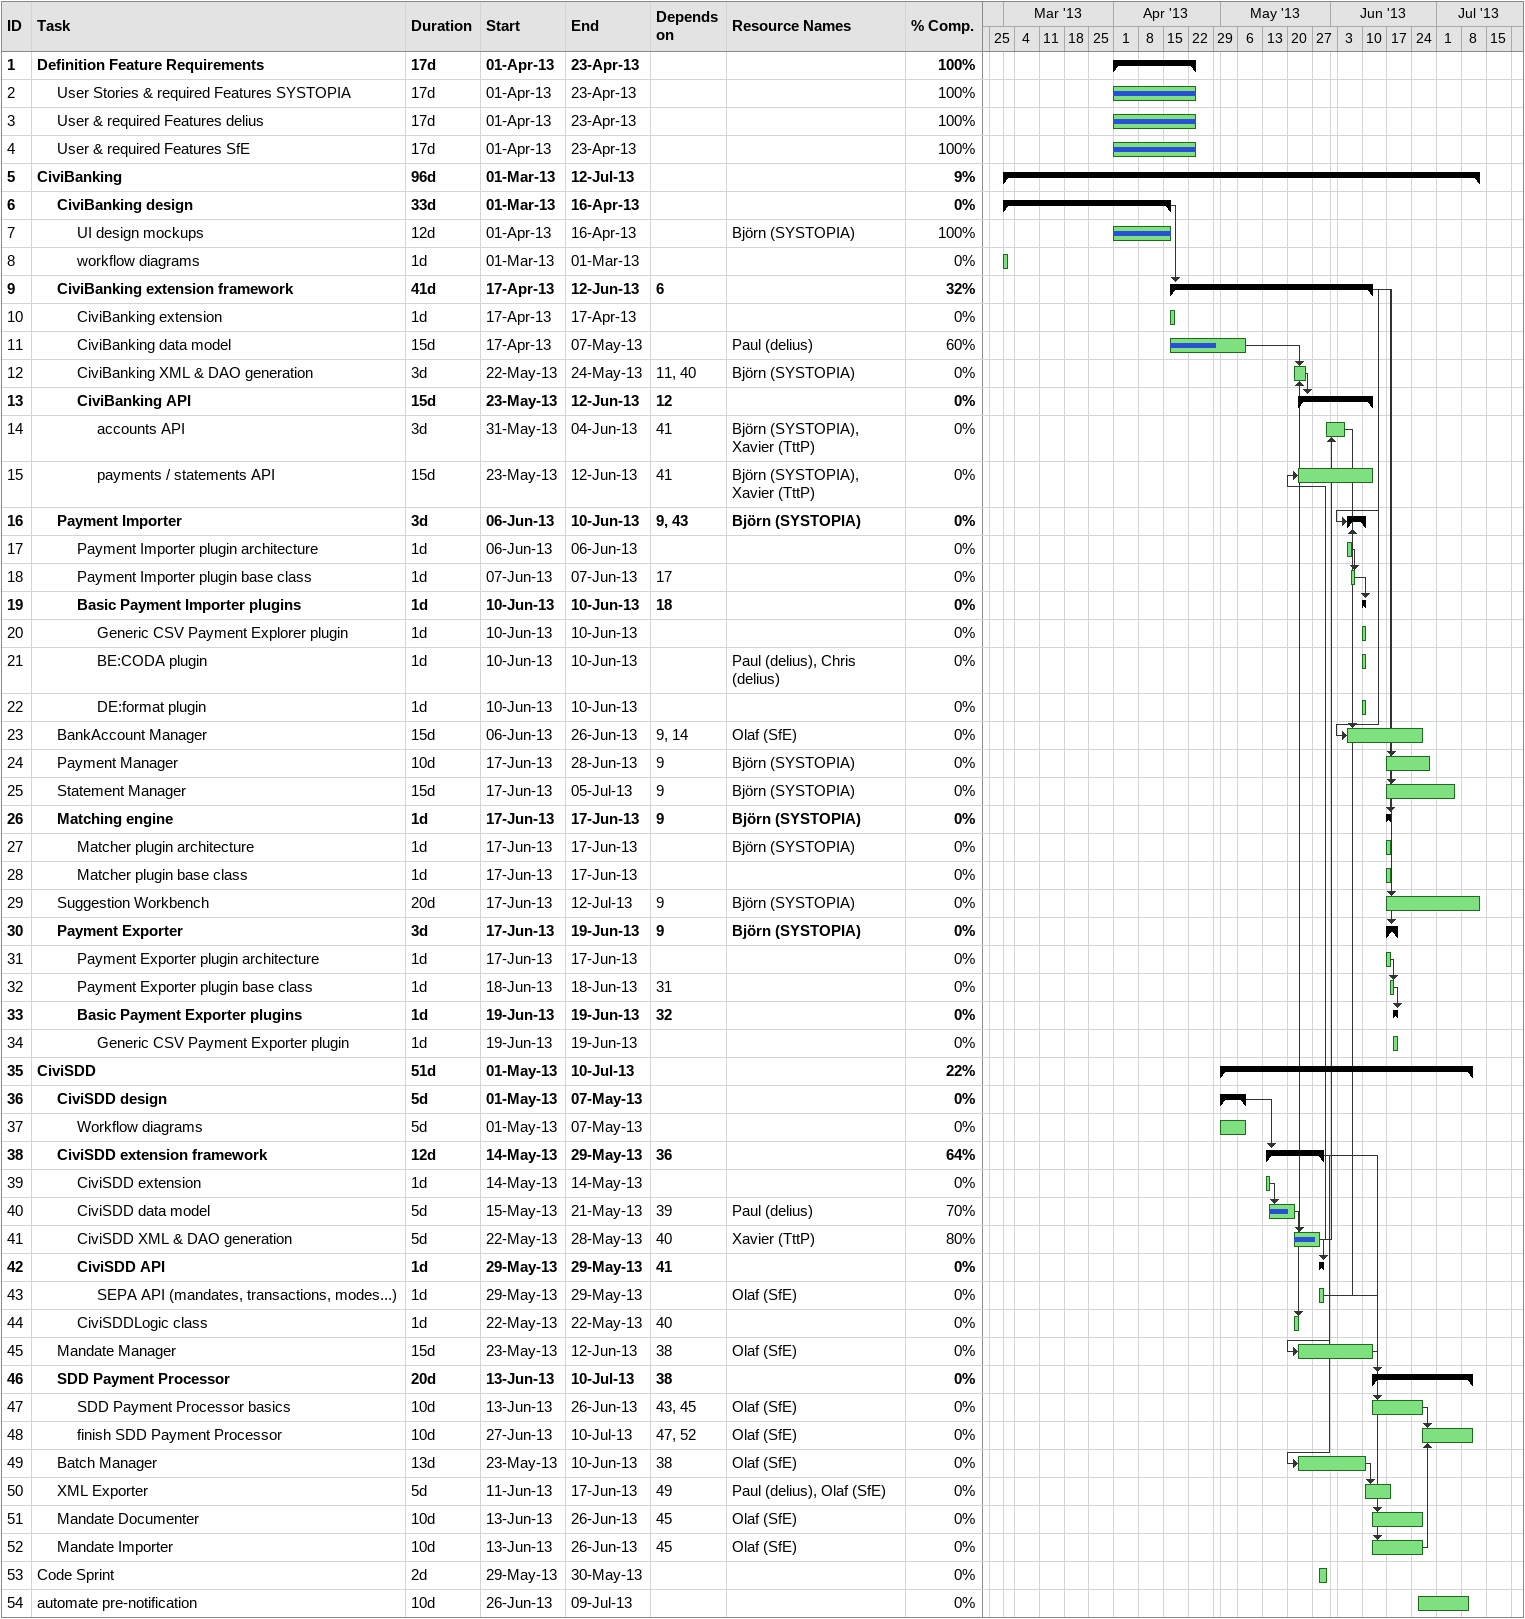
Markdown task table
| ID | Level | Task | Duration | Start | Finish | Predecessors | Resources | % complete |
|---|---|---|---|---|---|---|---|---|
| 1 | 1 | **Definition Feature Requirements** | 17d | 2013-04-01 | 2013-04-23 |  |  | 100 |
| 2 | 2 | User Stories & required Features SYSTOPIA | 17d | 2013-04-01 | 2013-04-23 |  |  | 100 |
| 3 | 2 | User & required Features delius | 17d | 2013-04-01 | 2013-04-23 |  |  | 100 |
| 4 | 2 | User & required Features SfE | 17d | 2013-04-01 | 2013-04-23 |  |  | 100 |
| 5 | 1 | **CiviBanking** | 96d | 2013-03-01 | 2013-07-12 |  |  | 9 |
| 6 | 2 | **CiviBanking design** | 33d | 2013-03-01 | 2013-04-16 |  |  | 0 |
| 7 | 3 | UI design mockups | 12d | 2013-04-01 | 2013-04-16 |  | Björn (SYSTOPIA) | 100 |
| 8 | 3 | workflow diagrams | 1d | 2013-03-01 | 2013-03-01 |  |  | 0 |
| 9 | 2 | **CiviBanking extension framework** | 41d | 2013-04-17 | 2013-06-12 | 6 |  | 32 |
| 10 | 3 | CiviBanking extension | 1d | 2013-04-17 | 2013-04-17 |  |  | 0 |
| 11 | 3 | CiviBanking data model | 15d | 2013-04-17 | 2013-05-07 |  | Paul (delius) | 60 |
| 12 | 3 | CiviBanking XML & DAO generation | 3d | 2013-05-22 | 2013-05-24 | 11, 40 | Björn (SYSTOPIA) | 0 |
| 13 | 3 | **CiviBanking API** | 15d | 2013-05-23 | 2013-06-12 | 12 |  | 0 |
| 14 | 4 | accounts API | 3d | 2013-05-31 | 2013-06-04 | 41 | Björn (SYSTOPIA), Xavier (TttP) | 0 |
| 15 | 4 | payments / statements API | 15d | 2013-05-23 | 2013-06-12 | 41 | Björn (SYSTOPIA), Xavier (TttP) | 0 |
| 16 | 2 | **Payment Importer** | 3d | 2013-06-06 | 2013-06-10 | 9, 43 | Björn (SYSTOPIA) | 0 |
| 17 | 3 | Payment Importer plugin architecture | 1d | 2013-06-06 | 2013-06-06 |  |  | 0 |
| 18 | 3 | Payment Importer plugin base class | 1d | 2013-06-07 | 2013-06-07 | 17 |  | 0 |
| 19 | 3 | **Basic Payment Importer plugins** | 1d | 2013-06-10 | 2013-06-10 | 18 |  | 0 |
| 20 | 4 | Generic CSV Payment Explorer plugin | 1d | 2013-06-10 | 2013-06-10 |  |  | 0 |
| 21 | 4 | BE:CODA plugin | 1d | 2013-06-10 | 2013-06-10 |  | Paul (delius), Chris (delius) | 0 |
| 22 | 4 | DE:format plugin | 1d | 2013-06-10 | 2013-06-10 |  |  | 0 |
| 23 | 2 | BankAccount Manager | 15d | 2013-06-06 | 2013-06-26 | 9, 14 | Olaf (SfE) | 0 |
| 24 | 2 | Payment Manager | 10d | 2013-06-17 | 2013-06-28 | 9 | Björn (SYSTOPIA) | 0 |
| 25 | 2 | Statement Manager | 15d | 2013-06-17 | 2013-07-05 | 9 | Björn (SYSTOPIA) | 0 |
| 26 | 2 | **Matching engine** | 1d | 2013-06-17 | 2013-06-17 | 9 | Björn (SYSTOPIA) | 0 |
| 27 | 3 | Matcher plugin architecture | 1d | 2013-06-17 | 2013-06-17 |  | Björn (SYSTOPIA) | 0 |
| 28 | 3 | Matcher plugin base class | 1d | 2013-06-17 | 2013-06-17 |  |  | 0 |
| 29 | 2 | Suggestion Workbench | 20d | 2013-06-17 | 2013-07-12 | 9 | Björn (SYSTOPIA) | 0 |
| 30 | 2 | **Payment Exporter** | 3d | 2013-06-17 | 2013-06-19 | 9 | Björn (SYSTOPIA) | 0 |
| 31 | 3 | Payment Exporter plugin architecture | 1d | 2013-06-17 | 2013-06-17 |  |  | 0 |
| 32 | 3 | Payment Exporter plugin base class | 1d | 2013-06-18 | 2013-06-18 | 31 |  | 0 |
| 33 | 3 | **Basic Payment Exporter plugins** | 1d | 2013-06-19 | 2013-06-19 | 32 |  | 0 |
| 34 | 4 | Generic CSV Payment Exporter plugin | 1d | 2013-06-19 | 2013-06-19 |  |  | 0 |
| 35 | 1 | **CiviSDD** | 51d | 2013-05-01 | 2013-07-10 |  |  | 22 |
| 36 | 2 | **CiviSDD design** | 5d | 2013-05-01 | 2013-05-07 |  |  | 0 |
| 37 | 3 | Workflow diagrams | 5d | 2013-05-01 | 2013-05-07 |  |  | 0 |
| 38 | 2 | **CiviSDD extension framework** | 12d | 2013-05-14 | 2013-05-29 | 36 |  | 64 |
| 39 | 3 | CiviSDD extension | 1d | 2013-05-14 | 2013-05-14 |  |  | 0 |
| 40 | 3 | CiviSDD data model | 5d | 2013-05-15 | 2013-05-21 | 39 | Paul (delius) | 70 |
| 41 | 3 | CiviSDD XML & DAO generation | 5d | 2013-05-22 | 2013-05-28 | 40 | Xavier (TttP) | 80 |
| 42 | 3 | **CiviSDD API** | 1d | 2013-05-29 | 2013-05-29 | 41 |  | 0 |
| 43 | 4 | SEPA API (mandates, transactions, modes...) | 1d | 2013-05-29 | 2013-05-29 |  | Olaf (SfE) | 0 |
| 44 | 3 | CiviSDDLogic class | 1d | 2013-05-22 | 2013-05-22 | 40 |  | 0 |
| 45 | 2 | Mandate Manager | 15d | 2013-05-23 | 2013-06-12 | 38 | Olaf (SfE) | 0 |
| 46 | 2 | **SDD Payment Processor** | 20d | 2013-06-13 | 2013-07-10 | 38 |  | 0 |
| 47 | 3 | SDD Payment Processor basics | 10d | 2013-06-13 | 2013-06-26 | 43, 45 | Olaf (SfE) | 0 |
| 48 | 3 | finish SDD Payment Processor | 10d | 2013-06-27 | 2013-07-10 | 47, 52 | Olaf (SfE) | 0 |
| 49 | 2 | Batch Manager | 13d | 2013-05-23 | 2013-06-10 | 38 | Olaf (SfE) | 0 |
| 50 | 2 | XML Exporter | 5d | 2013-06-11 | 2013-06-17 | 49 | Paul (delius), Olaf (SfE) | 0 |
| 51 | 2 | Mandate Documenter | 10d | 2013-06-13 | 2013-06-26 | 45 | Olaf (SfE) | 0 |
| 52 | 2 | Mandate Importer | 10d | 2013-06-13 | 2013-06-26 | 45 | Olaf (SfE) | 0 |
| 53 | 1 | Code Sprint | 2d | 2013-05-29 | 2013-05-30 |  |  | 0 |
| 54 | 1 | automate pre-notification | 10d | 2013-06-26 | 2013-07-09 |  |  | 0 |
